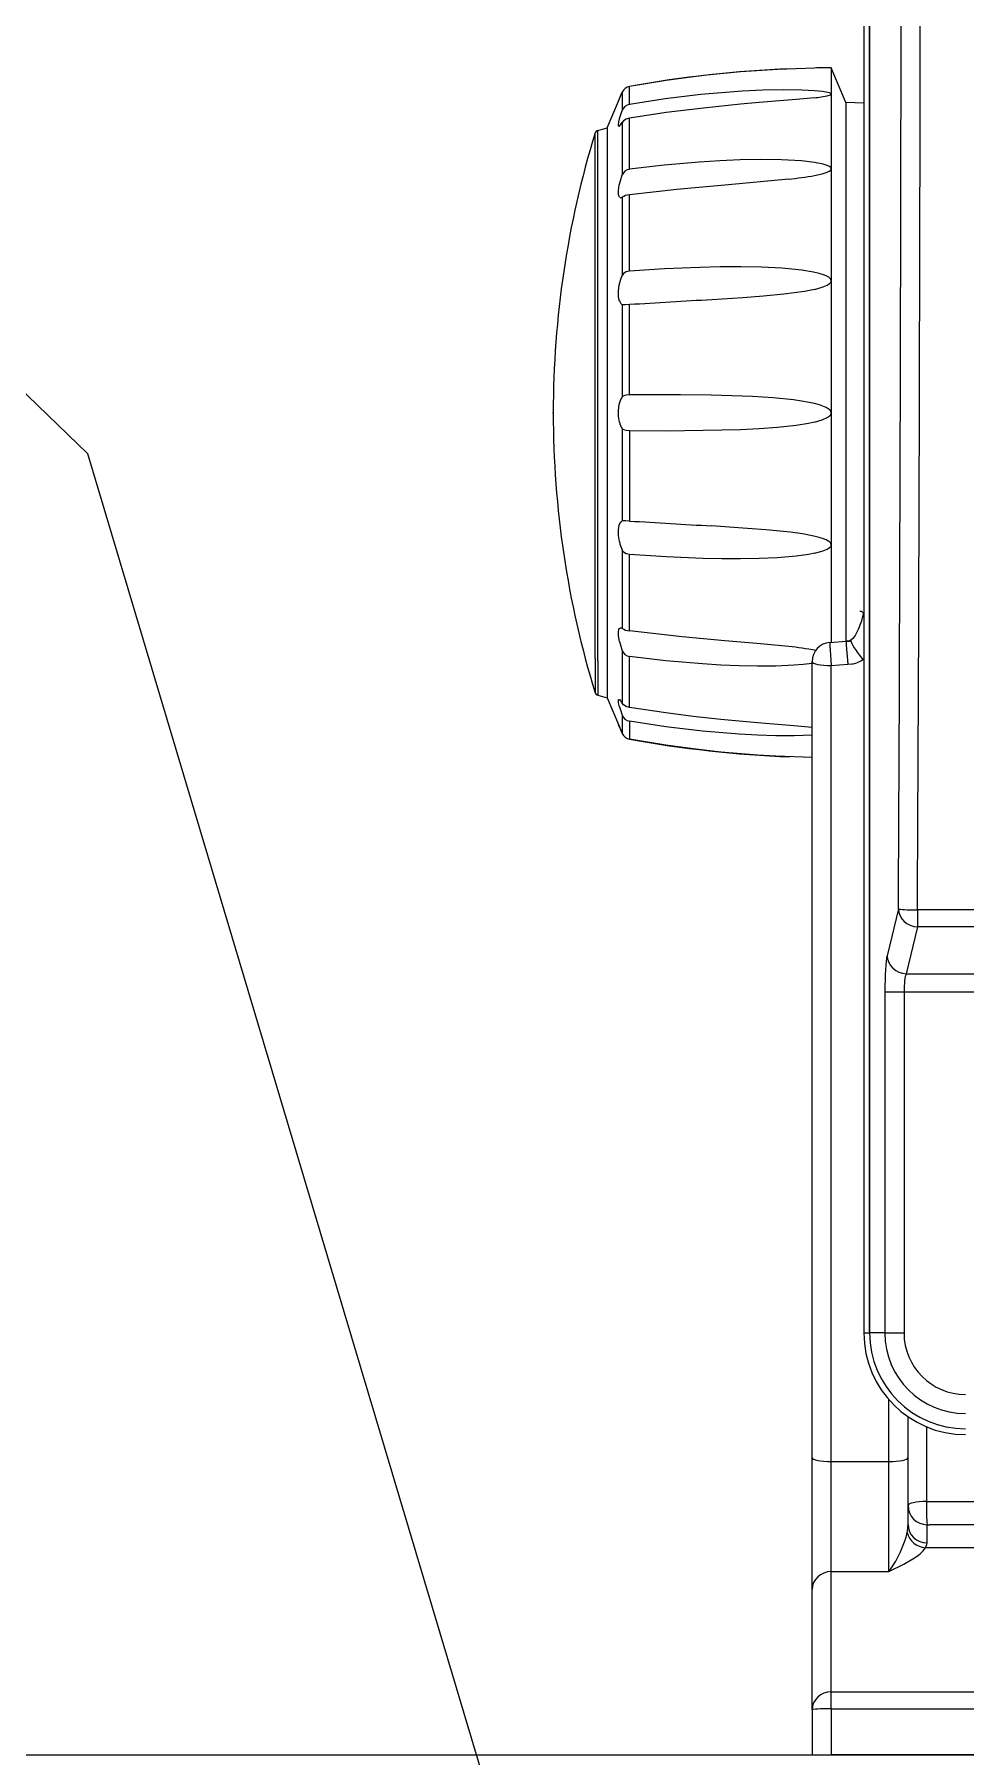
# Model space of a CAD drawing. Header units: millimetres. Extents: x -35117 to 70520, y -28859 to 27816.
# Drawn here: x -9198.5 to -9150, y -6956.5 to -6866.7 of the extents above; entities that cross this region are included whole.
import ezdxf

# ---------------------------------------------------------------- set-up
doc = ezdxf.new("R2010")
doc.units = ezdxf.units.MM
doc.layers.add('EQUIPMENT_31_22_34_otd', color=54, linetype='Continuous')
doc.layers.add('ПозицииОборудования', color=7, linetype='Continuous')
doc.layers.add('Other', color=3, linetype='Continuous', lineweight=60)

# ---------------------------------------------------------------- blocks, each defined once
blk = doc.blocks.new('control panel')
at = {"color": 2}
for p, q in [((732.5335, 170.6618), (732.5335, 157.2318)), ((732.5635, 157.2318), (732.5635, 170.6618)), ((732.5635, 170.6618), (732.5635, 157.2318)), ((732.2635, 156.5816), (732.2635, 160.7345)), ((732.3635, 156.5608), (732.3635, 160.7137)), ((751.314, 159.4386), (732.813, 159.4386)), ((751.314, 159.3505), (732.813, 159.3505)), ((732.7541, 159.1057), (737.8998, 159.1057)), ((732.7426, 159.0117), (737.9041, 159.0117)), ((751.2727, 156.1111), (732.8544, 156.1111)), ((732.3635, 155.3602), (751.7635, 155.3602)), ((732.3635, 155.2715), (751.7635, 155.2715)), ((751.7635, 155.0318), (732.3635, 155.0318))]:
    blk.add_line(p, q, dxfattribs=at)
at = {"color": 2, "ltscale": 0.000553}
blk.add_line((732.3632, 163.8319), (732.3588, 163.8318), dxfattribs=at)
at = {"color": 2, "ltscale": 0.017127}
blk.add_line((732.3635, 163.8319), (732.3635, 163.6949), dxfattribs=at)
at = {"color": 2, "ltscale": 0.024583}
blk.add_line((732.4388, 163.6502), (732.3635, 163.8319), dxfattribs=at)
at = {"color": 2, "ltscale": 0.006369}
blk.add_line((731.2529, 163.658), (731.2731, 163.7048), dxfattribs=at)
at = {"color": 2, "ltscale": 0.004558}
for p, q in [((731.2587, 163.6713), (731.2731, 163.7048)), ((731.2587, 160.3925), (731.2731, 160.359))]:
    blk.add_line(p, q, dxfattribs=at)
at = {"color": 2, "ltscale": 0.011984}
for p, q in [((731.2731, 163.7048), (731.2731, 163.6089)), ((731.2731, 160.4549), (731.2731, 160.359))]:
    blk.add_line(p, q, dxfattribs=at)
at = {"color": 2, "ltscale": 0.011691}
for p, q in [((731.3104, 163.6407), (731.3104, 163.7342)), ((731.3104, 160.4231), (731.3104, 160.3295))]:
    blk.add_line(p, q, dxfattribs=at)
at = {"color": 2, "ltscale": 0.048774}
blk.add_line((732.3635, 163.6949), (732.3635, 163.3047), dxfattribs=at)
at = {"color": 2, "ltscale": 0.018822}
blk.add_line((731.1953, 163.5189), (731.2529, 163.658), dxfattribs=at)
at = {"color": 2, "ltscale": 0.351181}
blk.add_line((732.4388, 163.6502), (732.4388, 160.8407), dxfattribs=at)
at = {"color": 2, "ltscale": 0.01185}
blk.add_line((732.5335, 163.6469), (732.4388, 163.6502), dxfattribs=at)
at = {"color": 2, "ltscale": 0.006452}
for p, q in [((731.1454, 163.5055), (731.1953, 163.5189)), ((731.1454, 160.5583), (731.1953, 160.5449))]:
    blk.add_line(p, q, dxfattribs=at)
at = {"color": 2, "ltscale": 0.345853}
blk.add_line((731.1454, 160.7387), (731.1454, 163.5055), dxfattribs=at)
at = {"color": 2, "ltscale": 0.348989}
blk.add_line((731.1953, 163.5189), (731.1953, 160.7269), dxfattribs=at)
at = {"color": 2, "ltscale": 0.034127}
blk.add_line((731.2731, 163.5459), (731.2731, 163.2729), dxfattribs=at)
at = {"color": 2, "ltscale": 0.033295}
blk.add_line((731.3104, 163.3022), (731.3104, 163.5686), dxfattribs=at)
at = {"color": 2, "ltscale": 0.34269}
blk.add_line((731.1315, 160.7505), (731.1315, 163.492), dxfattribs=at)
at = {"color": 2, "ltscale": 0.072995}
blk.add_line((732.3635, 163.3047), (732.3635, 162.7207), dxfattribs=at)
at = {"color": 2, "ltscale": 0.051075}
for p, q in [((731.2731, 163.1566), (731.2731, 162.748)), ((731.2731, 161.3157), (731.2731, 160.9071))]:
    blk.add_line(p, q, dxfattribs=at)
at = {"color": 2, "ltscale": 0.049829}
for p, q in [((731.3104, 162.7704), (731.3104, 163.169)), ((731.3104, 160.8948), (731.3104, 161.2934))]:
    blk.add_line(p, q, dxfattribs=at)
at = {"color": 2, "ltscale": 0.086104}
for p, q in [((732.3635, 162.7207), (732.3635, 162.0319)), ((732.3635, 162.0319), (732.3635, 161.3431))]:
    blk.add_line(p, q, dxfattribs=at)
at = {"color": 2, "ltscale": 0.060247}
for p, q in [((731.2731, 162.5961), (731.2731, 162.1141)), ((731.2731, 161.9497), (731.2731, 161.4677))]:
    blk.add_line(p, q, dxfattribs=at)
at = {"color": 2, "ltscale": 0.002502}
for p, q in [((731.3104, 162.5963), (731.2904, 162.595)), ((731.3104, 161.4675), (731.2904, 161.4688))]:
    blk.add_line(p, q, dxfattribs=at)
at = {"color": 2, "ltscale": 0.058777}
for p, q in [((731.3104, 162.1261), (731.3104, 162.5963)), ((731.3104, 161.9377), (731.3104, 161.4675))]:
    blk.add_line(p, q, dxfattribs=at)
at = {"color": 2, "ltscale": 0.063527}
blk.add_line((732.3635, 161.3431), (732.3635, 160.8348), dxfattribs=at)
at = {"color": 2, "ltscale": 0.01071}
blk.add_line((732.3557, 160.8342), (732.4411, 160.8409), dxfattribs=at)
at = {"color": 2, "ltscale": 0.000276}
blk.add_line((732.4411, 160.8409), (732.441, 160.8387), dxfattribs=at)
at = {"color": 2, "ltscale": 0.022343}
blk.add_line((731.1315, 160.7505), (731.1315, 160.5718), dxfattribs=at)
at = {"color": 2, "ltscale": 0.022549}
blk.add_line((731.1454, 160.7387), (731.1454, 160.5583), dxfattribs=at)
at = {"color": 2, "ltscale": 0.022754}
blk.add_line((731.1953, 160.7269), (731.1953, 160.5449), dxfattribs=at)
at = {"color": 2, "ltscale": 0.028601}
blk.add_line((731.2731, 160.7908), (731.2731, 160.562), dxfattribs=at)
at = {"color": 2, "ltscale": 0.028235}
blk.add_line((731.3104, 160.5357), (731.3104, 160.7615), dxfattribs=at)
at = {"color": 2, "ltscale": 0.010716}
blk.add_line((732.3635, 160.7137), (732.449, 160.7204), dxfattribs=at)
at = {"color": 2, "ltscale": 0.002698}
blk.add_line((732.449, 160.7204), (732.4705, 160.7221), dxfattribs=at)
at = {"color": 2, "ltscale": 0.001032}
blk.add_line((732.5335, 160.7508), (732.5271, 160.7456), dxfattribs=at)
at = {"color": 2, "ltscale": 0.018821}
blk.add_line((731.1953, 160.5449), (731.2529, 160.4058), dxfattribs=at)
at = {"color": 2, "ltscale": 0.005526}
blk.add_line((731.2731, 160.562), (731.2731, 160.5178), dxfattribs=at)
at = {"color": 2, "ltscale": 0.00506}
blk.add_line((731.3104, 160.4952), (731.3104, 160.5357), dxfattribs=at)
at = {"color": 2, "ltscale": 0.006371}
blk.add_line((731.2529, 160.4058), (731.2731, 160.359), dxfattribs=at)
at = {"color": 2, "ltscale": 0.001622}
blk.add_line((731.2587, 160.3925), (731.2535, 160.4044), dxfattribs=at)
at = {"color": 2, "ltscale": 0.031464}
blk.add_line((732.7134, 159.4444), (732.6545, 159.1997), dxfattribs=at)
at = {"color": 2, "ltscale": 0.011017}
blk.add_line((732.813, 159.4386), (732.813, 159.3505), dxfattribs=at)
at = {"color": 2, "ltscale": 0.031465}
blk.add_line((732.813, 159.3505), (732.7541, 159.1057), dxfattribs=at)
at = {"color": 2, "ltscale": 0.222497}
for p, q in [((732.643, 159.0117), (732.643, 157.2318)), ((732.7426, 159.0117), (732.7426, 157.2318))]:
    blk.add_line(p, q, dxfattribs=at)
at = {"color": 2, "ltscale": 0.012453}
for p, q in [((732.643, 159.0117), (732.7426, 159.0117)), ((732.643, 157.2318), (732.7426, 157.2318))]:
    blk.add_line(p, q, dxfattribs=at)
at = {"color": 2, "ltscale": 0.00375}
blk.add_line((732.5335, 157.2318), (732.5635, 157.2318), dxfattribs=at)
at = {"color": 2, "ltscale": 0.009938}
blk.add_line((732.643, 157.2318), (732.5635, 157.2318), dxfattribs=at)
at = {"color": 2, "ltscale": 0.040412}
blk.add_line((732.6635, 156.5608), (732.6635, 156.8841), dxfattribs=at)
at = {"color": 2, "ltscale": 0.026661}
blk.add_line((732.7635, 156.5816), (732.7635, 156.7948), dxfattribs=at)
at = {"color": 2, "ltscale": 0.048731}
blk.add_line((732.86, 156.7424), (732.86, 156.3525), dxfattribs=at)
at = {"color": 2, "ltscale": 0.08607}
blk.add_line((732.2635, 155.893), (732.2635, 156.5816), dxfattribs=at)
at = {"color": 2, "ltscale": 0.0375}
for p, q in [((732.3635, 156.5608), (732.6635, 156.5608)), ((732.3635, 155.987), (732.6635, 155.987))]:
    blk.add_line(p, q, dxfattribs=at)
at = {"color": 2, "ltscale": 0.071725}
for p, q in [((732.3635, 155.987), (732.3635, 156.5608)), ((732.6635, 155.987), (732.6635, 156.5608))]:
    blk.add_line(p, q, dxfattribs=at)
at = {"color": 2, "ltscale": 0.043712}
blk.add_line((732.7635, 156.2319), (732.7635, 156.5816), dxfattribs=at)
at = {"color": 2, "ltscale": 0.001518}
for p, q in [((732.86, 156.3525), (732.8722, 156.3525)), ((732.8635, 156.2318), (732.8757, 156.2318))]:
    blk.add_line(p, q, dxfattribs=at)
at = {"color": 2, "ltscale": 0.118525}
blk.add_line((732.8722, 156.3525), (733.8204, 156.3525), dxfattribs=at)
at = {"color": 2, "ltscale": 0.011893}
blk.add_line((732.8635, 156.1366), (732.8635, 156.2318), dxfattribs=at)
at = {"color": 2, "ltscale": 0.035982}
blk.add_line((733.1635, 156.2318), (732.8757, 156.2318), dxfattribs=at)
at = {"color": 2, "ltscale": 0.078341}
for p, q in [((732.3635, 155.3602), (732.3635, 155.987)), ((732.2635, 155.2663), (732.2635, 155.893))]:
    blk.add_line(p, q, dxfattribs=at)
at = {"color": 2, "ltscale": 0.011092}
blk.add_line((732.3635, 155.2715), (732.3635, 155.3602), dxfattribs=at)
at = {"color": 2, "ltscale": 0.029313}
blk.add_line((732.2635, 155.2663), (732.2635, 155.0318), dxfattribs=at)
at = {"color": 2, "ltscale": 0.029967}
blk.add_line((732.3635, 155.2715), (732.3635, 155.0318), dxfattribs=at)
at = {"color": 2, "ltscale": 0.0125}
blk.add_line((732.2635, 155.0318), (732.3635, 155.0318), dxfattribs=at)
at = {"color": 2}
for points in [[(732.2762, 163.8306), (732.0842, 163.8236), (731.8905, 163.8107), (731.6967, 163.7915), (731.503, 163.766), (731.3104, 163.7342)], [(732.3635, 163.6949), (732.3632, 163.6959), (732.3628, 163.6966), (732.3614, 163.6979), (732.3543, 163.701), (732.3458, 163.7033), (732.3182, 163.708), (732.2755, 163.7121), (732.2104, 163.7154), (732.1123, 163.7166), (732.0057, 163.7144), (731.8982, 163.7093), (731.7908, 163.7017), (731.6836, 163.6918), (731.4965, 163.6694), (731.3104, 163.6407)], [(732.3113, 163.6798), (732.3423, 163.6853), (732.3585, 163.6902), (732.362, 163.6923), (732.3631, 163.6936), (732.3635, 163.6949)], [(731.2564, 163.5272), (731.2552, 163.5273), (731.2543, 163.5279), (731.2534, 163.5296), (731.2529, 163.5353), (731.255, 163.5497), (731.261, 163.5728), (731.2731, 163.6089)], [(732.2762, 163.6753), (732.1808, 163.6661), (731.9875, 163.6502), (731.8904, 163.6416), (731.6965, 163.622), (731.503, 163.5978), (731.3104, 163.5686)], [(731.2587, 163.5281), (731.2643, 163.5335), (731.2731, 163.5459)], [(731.3104, 163.5686), (731.2938, 163.5634), (731.2803, 163.5544), (731.2731, 163.5459)], [(732.3635, 163.3047), (732.363, 163.3074), (732.3606, 163.3112), (732.3559, 163.3152), (732.3502, 163.3184), (732.3363, 163.3241), (732.3216, 163.3285), (732.2765, 163.3376), (732.2074, 163.3459), (732.1032, 163.352), (731.9964, 163.3536), (731.889, 163.3517), (731.7816, 163.3472), (731.6743, 163.3403), (731.492, 163.324), (731.3104, 163.3022)], [(731.2587, 163.1572), (731.2564, 163.1607), (731.2536, 163.1706), (731.2533, 163.1911), (731.2574, 163.2192), (731.2633, 163.2427), (731.2731, 163.2729)], [(732.1413, 163.251), (731.9752, 163.2349), (731.8083, 163.2204), (731.5586, 163.1969), (731.3104, 163.169)], [(732.2762, 163.2699), (732.3161, 163.2787), (732.3414, 163.2867), (732.3531, 163.2924), (732.3604, 163.2979), (732.3633, 163.303), (732.3635, 163.3047)], [(732.3635, 162.7207), (732.3606, 162.7292), (732.3559, 162.7344), (732.3502, 162.7388), (732.3365, 162.7462), (732.3221, 162.7519), (732.3, 162.7587), (732.27, 162.7658), (732.2092, 162.776), (732.1576, 162.782), (732.106, 162.7864), (731.9992, 162.7918), (731.8917, 162.7937), (731.7843, 162.7932), (731.677, 162.7906), (731.4934, 162.7825), (731.3104, 162.7704)], [(731.2587, 162.615), (731.2555, 162.6264), (731.2536, 162.6387), (731.2533, 162.6659), (731.2574, 162.6975), (731.2659, 162.7294), (731.2731, 162.748)], [(731.3104, 162.7704), (731.2938, 162.7668), (731.2803, 162.7585), (731.2731, 162.748)], [(732.2762, 162.6759), (732.3161, 162.6871), (732.3414, 162.6974), (732.3531, 162.7046), (732.3603, 162.7117), (732.3632, 162.7177), (732.3635, 162.7207)], [(732.2762, 162.6759), (732.2233, 162.6654), (732.17, 162.6573), (732.1164, 162.6507), (732.0092, 162.6404), (731.9014, 162.6322), (731.7402, 162.6219)], [(731.2904, 162.595), (731.2775, 162.5949), (731.2731, 162.5961)], [(731.2587, 161.9839), (731.2536, 162.0144), (731.2533, 162.0442), (731.2574, 162.0746), (731.2659, 162.1008), (731.2731, 162.1141)], [(731.3104, 162.1261), (731.2938, 162.1248), (731.2863, 162.123), (731.2774, 162.1186), (731.2731, 162.1141)], [(732.3635, 162.0319), (732.3624, 162.0376), (732.3575, 162.0451), (732.3478, 162.0532), (732.3368, 162.0594), (732.3197, 162.0668), (732.302, 162.0728), (732.2753, 162.08), (732.2482, 162.086), (732.2073, 162.0933), (732.1662, 162.0992), (732.0595, 162.11), (731.9523, 162.1169), (731.8449, 162.1214), (731.7375, 162.1242), (731.5768, 162.1263), (731.3104, 162.1261)], [(732.2762, 161.9839), (732.2444, 161.977), (732.1804, 161.9665), (732.0835, 161.9558), (731.9869, 161.9487), (731.8897, 161.944), (731.6958, 161.9389), (731.5028, 161.9371), (731.3104, 161.9377)], [(732.2762, 161.9839), (732.3161, 161.9957), (732.3414, 162.0068), (732.353, 162.0145), (732.3602, 162.0221), (732.3635, 162.0319)], [(731.3104, 161.9377), (731.2938, 161.939), (731.2863, 161.9407), (731.2774, 161.9452), (731.2731, 161.9497)], [(731.2587, 161.3602), (731.2536, 161.3927), (731.2533, 161.4207), (731.2575, 161.4451), (731.261, 161.4542), (731.2659, 161.4618), (731.2731, 161.4677)], [(731.2904, 161.4688), (731.2775, 161.4688), (731.2731, 161.4677)], [(732.3635, 161.3431), (732.3606, 161.3515), (732.3559, 161.3568), (732.3502, 161.3612), (732.3365, 161.3687), (732.3221, 161.3746), (732.2999, 161.3817), (732.2715, 161.3889), (732.2141, 161.3999), (732.1502, 161.409), (732.0228, 161.4222), (731.8302, 161.4363), (731.74, 161.4419)], [(731.3104, 161.2934), (731.2938, 161.297), (731.2803, 161.3053), (731.2731, 161.3157)], [(732.2762, 161.2993), (732.2444, 161.2931), (732.1804, 161.2842), (732.0836, 161.2759), (731.987, 161.2716), (731.8898, 161.27), (731.7928, 161.2705), (731.6959, 161.2726), (731.5028, 161.2807), (731.3104, 161.2934)], [(732.2762, 161.2993), (732.3161, 161.3098), (732.3414, 161.3199), (732.3531, 161.327), (732.3603, 161.3341), (732.3625, 161.3379), (732.3635, 161.3431)], [(732.5335, 160.9947), (732.5192, 160.9416), (732.5038, 160.9013), (732.4876, 160.871), (732.4761, 160.8554), (732.4659, 160.8454)], [(731.2587, 160.8388), (731.2535, 160.8694), (731.2534, 160.8916), (731.256, 160.9023), (731.2583, 160.9061), (731.2618, 160.9089), (731.2665, 160.9096)], [(732.1414, 160.8127), (731.9754, 160.8288), (731.8085, 160.8433), (731.5865, 160.864), (731.3104, 160.8948)], [(732.3557, 160.8342), (732.3556, 160.8341), (732.3556, 160.8339), (732.3555, 160.8316), (732.356, 160.8188), (732.3594, 160.7672), (732.3635, 160.7137)], [(732.441, 160.8387), (732.4576, 160.8407), (732.4651, 160.8431)], [(732.441, 160.8387), (732.4418, 160.8192), (732.449, 160.7204)], [(732.4659, 160.8455), (732.4592, 160.8426), (732.4475, 160.8414), (732.4411, 160.8409)], [(732.2635, 160.7242), (732.2164, 160.7187), (732.169, 160.7149), (732.0737, 160.7109), (731.9782, 160.7103), (731.8823, 160.7122), (731.7866, 160.7163), (731.691, 160.7223), (731.5003, 160.7389), (731.3104, 160.7615)], [(731.2587, 160.4989), (731.2539, 160.5194), (731.253, 160.5317), (731.2539, 160.5352), (731.2547, 160.5362), (731.2555, 160.5366), (731.2564, 160.5366)], [(731.2564, 160.5366), (731.2575, 160.5363), (731.26, 160.5347), (731.2731, 160.5178)], [(731.3104, 160.4952), (731.2938, 160.5003), (731.2803, 160.5094), (731.2731, 160.5178)], [(732.2635, 160.3898), (732.1689, 160.3986), (731.9786, 160.4144), (731.787, 160.4321), (731.6436, 160.448), (731.5006, 160.4664), (731.3104, 160.4952)], [(732.2635, 160.3509), (732.1691, 160.3474), (732.0738, 160.3476), (731.9784, 160.3504), (731.8826, 160.3554), (731.6913, 160.3712), (731.5004, 160.3939), (731.3104, 160.4231)], [(732.2635, 160.2335), (732.074, 160.2407), (731.9786, 160.2464), (731.7871, 160.2625), (731.6437, 160.2786), (731.5007, 160.2981), (731.3104, 160.3295)], [(732.6635, 155.987), (732.6746, 156.0013), (732.7005, 156.0416), (732.7247, 156.0893), (732.7457, 156.1423), (732.7531, 156.1666), (732.7589, 156.1912)], [(732.6635, 155.987), (732.742, 156.0261), (732.7895, 156.0534), (732.8112, 156.0681), (732.8282, 156.0817), (732.8429, 156.096), (732.8544, 156.1111)], [(732.8544, 156.1111), (732.8624, 156.1282), (732.8635, 156.1366)]]:
    blk.add_lwpolyline(points, dxfattribs=at)
for centre, radius, start, end in [((-408.2829, 165.2674), 1141.0112, 359.707598, 0.270878), ((-410.4688, 165.2674), 1143.2966, 359.70789, 0.270607), ((732.391, 157.7713), 6.0601, 92.30428, 100.27197), ((732.4172, 157.2255), 6.6066, 90.46543, 91.22304), ((731.3192, 163.6848), 0.0502, 100.1103, 156.53425), ((731.3187, 163.5934), 0.0481, 100.00458, 161.19309), ((732.1472, 164.8358), 1.1676, 276.34181, 278.0812), ((731.1506, 163.4862), 0.02, 105.00956, 163.01117), ((731.2553, 163.533), 0.00595, 281.21455, 305.07334), ((735.9135, 162.0319), 5, 163.02067, 179.99999), ((731.315, 163.2578), 0.0446, 95.9848, 160.18318), ((731.9502, 165.1248), 1.8834, 275.82282, 279.96528), ((731.2654, 163.1628), 0.00874, 220.09632, 277.26463), ((731.264, 163.1707), 0.0167, 278.47875, 302.86172), ((731.3207, 163.075), 0.0946, 96.30679, 120.25579), ((738.8968, 38.6267), 124.2015, 93.303301, 93.501922), ((735.9135, 162.0319), 5, 180, 196.97933), ((731.3695, 162.01), 0.1138, 193.21248, 212.02641), ((738.6353, 281.1298), 119.8863, 266.49708, 266.702771), ((731.4986, 161.4133), 0.2457, 192.46374, 203.38615), ((731.264, 160.8931), 0.0167, 57.13767, 81.52042), ((731.3207, 160.9888), 0.0946, 239.74421, 263.69321), ((731.6449, 160.929), 0.3967, 193.15359, 200.38795), ((731.9609, 159.0203), 1.8014, 79.72594, 84.252), ((732.3635, 160.7345), 0.1, 94.47233, 180), ((732.468, 160.8434), 0.00288, 135.2475, 187.03389), ((731.315, 160.8059), 0.0446, 199.81682, 264.0152), ((731.1506, 160.5776), 0.02, 196.98882, 254.99051), ((731.832, 160.6627), 0.5963, 195.94077, 200.397), ((731.3187, 160.4704), 0.0481, 198.80691, 259.99542), ((731.3192, 160.379), 0.0502, 203.46575, 259.8897), ((731.3192, 160.379), 0.0502, 203.46575, 259.8897), ((732.3912, 166.2937), 6.0613, 259.72792, 267.69271), ((733.0635, 157.2318), 0.53, 180, 270), ((733.0635, 157.2318), 0.5, 180, 270), ((733.0635, 157.2318), 0.5, 180, 270), ((733.0635, 157.2318), 0.4205, 180, 270), ((733.0635, 157.2318), 0.3209, 180, 270), ((732.5501, 156.2356), 0.2134, 347.99072, 358.99378)]:
    blk.add_arc(centre, radius, start, end, dxfattribs=at)
for centre, major_axis, ratio, start_param, end_param in [((731.2953, 162.6852), (-0.0181, -0.0905), 0.422593, 5.681282, 6.173969), ((732.5135, 160.9807), (0.02, 0), 0.768474, 0.424283, 1.598313), ((732.5135, 160.9807), (0.02, 0), 0.768474, 0.424283, 1.598313), ((732.5271, 160.7663), (0.0612, -0.0791), 0.128986, 3.30678, 4.877577), ((732.3635, 160.7345), (-0.1, 0), 0.207912, 0, 1.570796), ((732.4622, 161.0612), (0.0018, -0.3393), 0.511516, 0.037638, 0.373209), ((732.813, 159.4444), (0.1, -0.0005), 0.058287, 3.229008, 4.712687), ((732.813, 159.4444), (-0.0972, 0.0234), 0.936533, 0.25124, 1.792222), ((732.6605, 159.0117), (0, -0.2), 0.087489, 3.490659, 4.71239), ((732.7541, 159.1997), (-0.0972, 0.0234), 0.936533, 0.25124, 1.792222), ((732.7601, 159.0117), (0, -0.1), 0.174977, 3.490658, 4.712387), ((732.3635, 156.5816), (-0.1, 0), 0.207912, 0, 1.570796), ((732.6635, 156.5816), (0.1, 0), 0.207912, 4.712389, 6.283185), ((732.8635, 156.3318), (-0.1, 0), 0.207912, 4.747296, 6.283185), ((732.8635, 156.3318), (0.1, 0), 1, 3.141593, 4.712389), ((732.8635, 156.3318), (0, -0.1), 0.035677, 4.503079, 6.282979), ((732.8635, 156.2319), (0.1, 0), 0.952427, 3.141593, 4.712389), ((732.8544, 156.2051), (0.0852, -0.0524), 0.919535, 3.879837, 5.227453), ((732.3635, 155.893), (-0.1, 0), 0.939693, 4.712389, 6.283185), ((732.3635, 155.2663), (-0.1, 0), 0.939693, 4.712389, 6.283185), ((732.3635, 155.2663), (-0.1, 0), 0.052336, 4.712389, 6.283185)]:
    blk.add_ellipse(centre, major_axis=major_axis, ratio=ratio, start_param=start_param, end_param=end_param, dxfattribs=at)
blk.add_point((730.9135, 162.0319), dxfattribs=at)

msp = doc.modelspace()

# ---------------------------------------------------------------- linework, layer by layer
at = {"layer": 'Other', "color": 251, "linetype": 'Continuous', "lineweight": 20}
msp.add_line((-9655.502, -6956.447), (-8700.108, -6956.447), dxfattribs=at)
at = {"layer": 'ПозицииОборудования', "color": 1}
msp.add_lwpolyline([(-8786.631, -8257.378), (-9195.757, -6888.591), (-9304.251, -6783.639)], dxfattribs=at)

# ---------------------------------------------------------------- block references
at = {"layer": 'EQUIPMENT_31_22_34_otd', "linetype": 'Continuous', "lineweight": 35, "xscale": 10, "yscale": 10, "zscale": 10}
msp.add_blockref('control panel', (-16480.613, -8506.765), dxfattribs=at)

doc.saveas('drawing.dxf')
